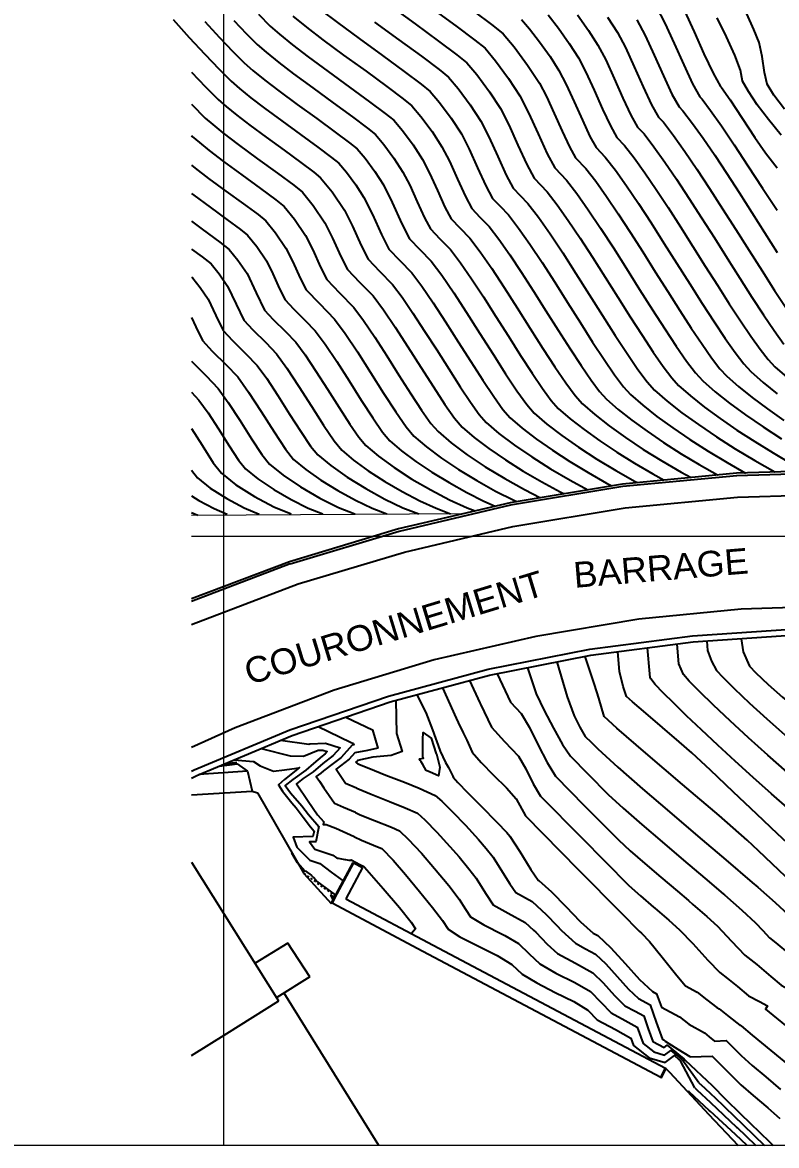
# Model space of a CAD drawing. Extents: x 62344 to 62624, y 108620 to 109406.
# Drawn here: x 62390.2 to 62426.9, y 108620.3 to 108675 of the extents above; entities that cross this region are included whole.
import ezdxf

# ---------------------------------------------------------------- set-up
doc = ezdxf.new("R2010")
doc.units = 0
doc.header["$LTSCALE"] = 0.039369
doc.header["$MEASUREMENT"] = 0
doc.linetypes.add('DOT', pattern=[0.55, 0.3, -0.25])
for name, color, linetype in [('Bâti', 7, 'Continuous'), ('coordinate', 2, 'Continuous'), ('Couronnement', 7, 'Continuous'), ('curve livello 1m', 2, 'Continuous'), ('curve livello 5m', 7, 'Continuous'), ('LIN018CO', 6, 'Continuous'), ('LIN025CO', 7, 'Continuous'), ('Per+Mod Surf', 7, 'Continuous'), ('TalusHautBas', 7, 'Continuous'), ('TEXT035', 1, 'Continuous')]:
    doc.layers.add(name, color=color, linetype=linetype)
doc.styles.add('ARIAL', font='arial.ttf')

msp = doc.modelspace()

# ---------------------------------------------------------------- linework, layer by layer
at = {"layer": 'Bâti', "linetype": 'Continuous'}
for p, q in [((62399.78486, 108638.80608), (62400.65987, 108638.91042)), ((62400.05295, 108638.91856), (62400.6563, 108638.9905)), ((62401.169, 108638.552), (62398.80051, 108638.39307)), ((62398.435, 108637.40262), (62401.404, 108637.589)), ((62398.435, 108634.11785), (62402.678, 108627.371)), ((62405.24879, 108632.11816), (62406.30931, 108634.10666)), ((62406.3325, 108634.09428), (62405.52137, 108632.57603)), ((62406.77351, 108633.85867), (62405.96238, 108632.34042)), ((62406.3325, 108634.09428), (62406.77351, 108633.85867)), ((62405.52137, 108632.57603), (62405.288, 108632.136)), ((62405.288, 108632.136), (62405.24879, 108632.11816)), ((62405.288, 108632.136), (62409.71299, 108629.7892)), ((62403.135, 108630.184), (62401.54504, 108629.19636)), ((62404.211, 108628.53), (62403.135, 108630.184)), ((62409.71299, 108629.7892), (62421.3, 108623.644)), ((62404.211, 108628.53), (62402.5951, 108627.52625)), ((62400.15588, 108625.77491), (62402.699, 108627.361)), ((62407.56369, 108620.31839), (62402.95464, 108627.74959)), ((62398.435, 108624.70164), (62400.15588, 108625.77491)), ((62421.3, 108623.644), (62421.53337, 108624.08402)), ((62421.31425, 108623.59781), (62421.56361, 108624.06799)), ((62421.53337, 108624.08402), (62421.56361, 108624.06799)), ((62421.3, 108623.644), (62421.31425, 108623.59781))]:
    msp.add_line(p, q, dxfattribs=at)
at = {"layer": 'coordinate', "linetype": 'Continuous', "lineweight": 0}
for p, q in [((62399.99999, 108764.27057), (62399.99999, 108620.31839)), ((62398.435, 108650.00002), (62480.2144, 108650.00002))]:
    msp.add_line(p, q, dxfattribs=at)
at = {"layer": 'Couronnement', "linetype": 'Continuous'}
for p, q in [((62424.984, 108653.069), (62419.433, 108652.547)), ((62424.99524, 108652.94952), (62419.44424, 108652.42752)), ((62430.52699, 108653.23599), (62424.984, 108653.069)), ((62430.53059, 108653.11629), (62424.98761, 108652.9493)), ((62419.433, 108652.547), (62413.953, 108651.63699)), ((62419.44424, 108652.42752), (62413.97262, 108651.51888)), ((62419.561, 108651.38499), (62425.024, 108651.89999)), ((62425.024, 108651.89999), (62430.47501, 108652.07001)), ((62413.953, 108651.63699), (62408.529, 108650.35899)), ((62413.98052, 108651.52019), (62408.55481, 108650.24179)), ((62414.098, 108650.472), (62419.561, 108651.38499)), ((62408.529, 108650.35899), (62403.21, 108648.76401)), ((62408.55481, 108650.24179), (62403.24438, 108648.64937)), ((62408.817, 108649.228), (62414.098, 108650.472)), ((62403.639, 108647.67999), (62408.817, 108649.228)), ((62403.21, 108648.76401), (62398.435, 108646.95393)), ((62403.25253, 108648.65181), (62398.435, 108646.82561)), ((62398.435, 108645.70799), (62403.639, 108647.67999)), ((62425.217, 108646.44501), (62420.232, 108645.96001)), ((62430.464, 108646.612), (62425.217, 108646.44501)), ((62420.232, 108645.96001), (62415.21, 108645.12199)), ((62422.83832, 108645.15268), (62427.86845, 108645.49303)), ((62415.21, 108645.12199), (62410.252, 108643.974)), ((62417.84369, 108644.49924), (62422.83832, 108645.15268)), ((62417.892, 108644.203), (62422.868, 108644.854)), ((62422.868, 108644.854), (62427.878, 108645.19299)), ((62412.88603, 108643.52538), (62417.84369, 108644.49924)), ((62412.954, 108643.233), (62417.892, 108644.203)), ((62410.252, 108643.974), (62405.384, 108642.50301)), ((62408.03235, 108642.21808), (62412.88603, 108643.52538)), ((62408.12, 108641.931), (62412.954, 108643.233)), ((62405.384, 108642.50301), (62400.566, 108640.675)), ((62403.23625, 108640.57954), (62408.03235, 108642.21808)), ((62403.343, 108640.299), (62408.12, 108641.931)), ((62400.566, 108640.675), (62398.435, 108639.70839)), ((62398.58038, 108638.62605), (62403.23625, 108640.57954)), ((62398.705, 108638.353), (62403.343, 108640.299)), ((62398.435, 108638.55414), (62398.58038, 108638.62605)), ((62398.435, 108638.21944), (62398.705, 108638.353))]:
    msp.add_line(p, q, dxfattribs=at)
at = {"layer": 'curve livello 1m'}
msp.add_line((62423.15613, 108623.37868), (62422.35578, 108624.47365), dxfattribs=at)
at = {"layer": 'curve livello 1m', "flags": 128}
for points in [[(62401.69913, 108675.43811), (62402.27262, 108674.86243), (62402.73303, 108674.46014), (62403.36756, 108673.94031), (62404.12457, 108673.36319), (62405.09736, 108672.64754), (62406.14307, 108671.8871), (62407.11882, 108671.1756), (62407.88171, 108670.60678), (62408.28888, 108670.27437), (62408.71079, 108669.77571), (62409.23008, 108669.06831), (62409.69096, 108668.36439), (62410.03632, 108667.69011), (62410.41683, 108666.84316), (62410.78296, 108666.03464), (62411.0852, 108665.47564), (62411.51381, 108665.02759), (62411.99852, 108664.53071), (62412.50004, 108663.86789), (62413.06469, 108663.0508), (62413.67268, 108662.12521), (62414.30419, 108661.13685), (62414.93942, 108660.13151), (62415.55858, 108659.15493), (62416.14185, 108658.25286), (62416.66944, 108657.47108), (62417.12153, 108656.85533), (62417.47833, 108656.45137), (62418.07891, 108655.92847), (62418.78707, 108655.37719), (62419.58223, 108654.80953), (62420.44383, 108654.2375), (62421.35129, 108653.67314), (62422.28404, 108653.12844), (62422.77265, 108652.86105)], [(62404.72462, 108675.65514), (62405.5465, 108675.02856), (62406.60266, 108674.25158), (62407.73799, 108673.42597), (62408.79735, 108672.6535), (62409.62562, 108672.03593), (62410.06769, 108671.67503), (62410.52575, 108671.13364), (62411.08954, 108670.36562), (62411.58992, 108669.60138), (62411.96487, 108668.86931), (62412.37799, 108667.94978), (62412.7755, 108667.07197), (62413.10364, 108666.46507), (62413.46943, 108666.08269), (62413.88309, 108665.65864), (62414.37407, 108665.01324), (62414.92321, 108664.22594), (62415.51439, 108663.33399), (62416.13148, 108662.37465), (62416.75836, 108661.38519), (62417.3789, 108660.40287), (62417.97697, 108659.46493), (62418.53645, 108658.60865), (62419.04121, 108657.87128), (62419.47513, 108657.29007), (62419.82208, 108656.9023), (62420.41398, 108656.38417), (62421.10541, 108655.83927), (62421.87921, 108655.27764), (62422.71819, 108654.7093), (62423.60517, 108654.14428), (62424.52299, 108653.59262), (62425.42293, 108653.08222)], [(62410.13036, 108675.73428), (62411.31515, 108674.87034), (62412.24149, 108674.17965), (62412.73589, 108673.77603), (62413.24819, 108673.17054), (62413.87874, 108672.31158), (62414.43836, 108671.45686), (62414.85771, 108670.63812), (62415.31973, 108669.60971), (62415.76431, 108668.62797), (62416.13131, 108667.94921), (62416.70995, 108667.35054), (62417.20948, 108666.69693), (62417.76482, 108665.90734), (62418.36209, 108665.0138), (62418.98744, 108664.04834), (62419.62701, 108663.04299), (62420.26693, 108662.02976), (62420.89335, 108661.0407), (62421.4924, 108660.10781), (62422.05022, 108659.26314), (62422.55296, 108658.53872), (62422.98674, 108657.96655), (62423.3377, 108657.57869), (62423.94325, 108657.04615), (62424.6447, 108656.48743), (62425.42697, 108655.91132), (62426.275, 108655.32664), (62427.1737, 108654.74218)], [(62412.15442, 108675.60929), (62413.11345, 108674.89423), (62413.62529, 108674.47636), (62414.15567, 108673.8495), (62414.80847, 108672.96024), (62415.38784, 108672.07535), (62415.72963, 108671.4231), (62416.10766, 108670.59796), (62416.49007, 108669.73581), (62416.84499, 108668.97251), (62417.14053, 108668.44392), (62417.65224, 108667.9145), (62418.12708, 108667.29569), (62418.65207, 108666.55483), (62419.2159, 108665.71798), (62419.80731, 108664.81121), (62420.41501, 108663.86058), (62421.02772, 108662.89216), (62421.63417, 108661.932), (62422.22307, 108661.00617), (62422.78315, 108660.14073), (62423.30311, 108659.36174), (62423.7717, 108658.69528), (62424.17761, 108658.16739), (62424.50958, 108657.80415), (62425.08787, 108657.29353), (62425.75268, 108656.75898), (62426.49152, 108656.20781), (62427.2919, 108655.6473)], [(62415.80857, 108675.41224), (62416.31601, 108674.74972), (62416.83817, 108674.00968), (62417.2868, 108673.31233), (62417.65189, 108672.61562), (62418.05569, 108671.73423), (62418.46417, 108670.81331), (62418.84328, 108669.99797), (62419.15897, 108669.43335), (62419.53681, 108669.04243), (62420.00535, 108668.43399), (62420.52075, 108667.71155), (62421.07338, 108666.89739), (62421.6536, 108666.01375), (62422.25177, 108665.08292), (62422.85827, 108664.12715), (62423.46344, 108663.16871), (62424.05766, 108662.22987), (62424.63129, 108661.33288), (62425.1747, 108660.50002), (62425.67824, 108659.75354), (62426.13228, 108659.11571), (62426.52719, 108658.6088), (62426.85333, 108658.25508), (62427.42619, 108657.74746)], [(62421.08472, 108675.7863), (62421.49641, 108675.00066), (62421.95175, 108674.00678), (62422.41237, 108672.9683), (62422.83987, 108672.04889), (62423.19585, 108671.4122), (62423.30596, 108671.29829), (62423.71743, 108670.7514), (62424.24632, 108669.99122), (62424.86365, 108669.07128), (62425.54044, 108668.04512), (62426.24772, 108666.96628), (62426.9565, 108665.88831)], [(62422.45753, 108675.59692), (62422.92577, 108674.57491), (62423.39942, 108673.50705), (62423.83901, 108672.56162), (62424.20507, 108671.90692), (62424.24824, 108671.86225), (62424.67466, 108671.26464), (62425.26224, 108670.37648), (62425.88157, 108669.43689), (62426.40323, 108668.68498), (62426.96087, 108667.95539)], [(62427.32762, 108670.80291), (62426.803, 108671.49286), (62426.47818, 108672.02416), (62426.47818, 108672.02416), (62426.34363, 108672.58917), (62426.22562, 108673.38255), (62426.08467, 108674.05446), (62426.08467, 108674.05446), (62425.83424, 108674.69217), (62425.481, 108675.45653)], [(62397.54689, 108675.17594), (62398.33005, 108674.31009), (62399.0914, 108673.48927), (62399.78821, 108672.76072), (62400.37778, 108672.17166), (62400.779, 108671.82108), (62401.33197, 108671.36808), (62401.99166, 108670.86514), (62402.83941, 108670.24149), (62403.7507, 108669.57879), (62404.60102, 108668.95875), (62405.26584, 108668.46305), (62405.62067, 108668.17337), (62405.98835, 108667.73881), (62406.44089, 108667.12235), (62406.84253, 108666.50891), (62407.25275, 108665.68292), (62407.69185, 108664.69843), (62408.05754, 108663.9915), (62408.58039, 108663.44493), (62409.17166, 108662.83882), (62409.66258, 108662.18586), (62410.21928, 108661.37188), (62410.818, 108660.45174), (62411.43499, 108659.48034), (62412.0465, 108658.51254), (62412.62878, 108657.60322), (62413.15807, 108656.80727), (62413.61063, 108656.17957), (62413.96271, 108655.77498), (62414.54577, 108655.27055), (62415.24048, 108654.73736), (62416.02288, 108654.18939), (62416.86903, 108653.64061), (62417.75498, 108653.10502), (62418.65681, 108652.5966), (62418.91591, 108652.46113)], [(62399.08455, 108675.07869), (62399.80021, 108674.30713), (62400.45521, 108673.62229), (62401.00939, 108673.06858), (62401.43035, 108672.70077), (62402.0105, 108672.22549), (62402.70263, 108671.69783), (62403.59206, 108671.04351), (62404.54816, 108670.34823), (62405.44028, 108669.6977), (62406.1378, 108669.17762), (62406.51008, 108668.8737), (62406.89583, 108668.41778), (62407.37062, 108667.771), (62407.792, 108667.12741), (62408.2224, 108666.2608), (62408.68309, 108665.2279), (62409.06676, 108664.48621), (62409.5582, 108663.97248), (62410.11394, 108663.40278), (62410.6284, 108662.71854), (62411.21177, 108661.86555), (62411.83918, 108660.90132), (62412.48574, 108659.88336), (62413.12655, 108658.86919), (62413.73673, 108657.9163), (62414.29139, 108657.08221), (62414.76564, 108656.42442), (62415.13458, 108656.00044), (62415.74559, 108655.47184), (62416.47358, 108654.9131), (62417.29348, 108654.33887), (62418.18017, 108653.7638), (62419.10859, 108653.20254), (62420.05362, 108652.66975), (62420.15801, 108652.61518)], [(62403.38437, 108675.33982), (62404.04609, 108674.79773), (62404.83553, 108674.19588), (62405.85001, 108673.44956), (62406.94053, 108672.65654), (62407.95808, 108671.91455), (62408.75367, 108671.32135), (62409.17828, 108670.9747), (62409.61827, 108670.45468), (62410.15981, 108669.71697), (62410.64044, 108668.98289), (62411.0006, 108668.27971), (62411.39741, 108667.39647), (62411.77923, 108666.5533), (62412.09442, 108665.97035), (62412.49162, 108665.55514), (62412.9408, 108665.09468), (62413.4128, 108664.47423), (62413.94072, 108663.71736), (62414.50904, 108662.85989), (62415.10228, 108661.93764), (62415.70492, 108660.98643), (62416.30147, 108660.04208), (62416.87642, 108659.1404), (62417.41427, 108658.31722), (62417.89952, 108657.60835), (62418.31667, 108657.04962), (62418.65021, 108656.67683), (62419.21922, 108656.17873), (62419.88393, 108655.6549), (62420.62781, 108655.11498), (62421.43435, 108654.56861), (62422.28705, 108654.02543), (62423.16939, 108653.4951), (62424.06486, 108652.98724), (62424.07231, 108652.98327)], [(62407.35531, 108675.0536), (62408.53545, 108674.19541), (62409.63662, 108673.39244), (62410.49758, 108672.7505), (62410.95709, 108672.37536), (62411.43323, 108671.81261), (62412.01927, 108671.01428), (62412.5394, 108670.21987), (62412.92915, 108669.45891), (62413.35857, 108668.50309), (62413.77177, 108667.59064), (62414.11287, 108666.95978), (62414.44724, 108666.61024), (62414.82538, 108666.22261), (62415.33534, 108665.55226), (62415.90571, 108664.73452), (62416.51974, 108663.80809), (62417.16069, 108662.81167), (62417.8118, 108661.78396), (62418.45632, 108660.76366), (62419.07751, 108659.78946), (62419.65862, 108658.90008), (62420.1829, 108658.1342), (62420.63359, 108657.53053), (62420.99396, 108657.12776), (62421.60873, 108656.5896), (62422.3269, 108656.02364), (62423.13061, 108655.44029), (62424.00202, 108654.84998), (62424.92329, 108654.26312), (62425.8766, 108653.69014), (62426.84408, 108653.14144), (62426.87318, 108653.12592)], [(62414.5147, 108675.17669), (62414.90626, 108674.72674), (62415.39751, 108674.08536), (62415.90301, 108673.36893), (62416.33732, 108672.69384), (62416.69076, 108672.01936), (62417.08168, 108671.1661), (62417.47712, 108670.27456), (62417.84413, 108669.48524), (62418.14975, 108668.93863), (62418.59452, 108668.47846), (62419.08527, 108667.83893), (62419.62783, 108667.07327), (62420.21054, 108666.2084), (62420.82175, 108665.27127), (62421.4498, 108664.28882), (62422.08303, 108663.28797), (62422.70978, 108662.29566), (62423.31839, 108661.33883), (62423.89722, 108660.44442), (62424.4346, 108659.63936), (62424.91887, 108658.95058), (62425.33837, 108658.40502), (62425.68145, 108658.02961), (62426.27911, 108657.5019), (62426.96618, 108656.94945)], [(62418.7085, 108675.29117), (62419.18576, 108674.54932), (62419.57415, 108673.80814), (62420.00372, 108672.87051), (62420.43827, 108671.8908), (62420.84157, 108671.02343), (62421.17741, 108670.42278), (62421.42138, 108670.17036), (62421.91933, 108669.52373), (62422.46708, 108668.75596), (62423.05439, 108667.8907), (62423.67102, 108666.95161), (62424.30674, 108665.96236), (62424.95129, 108664.94661), (62425.59445, 108663.92802), (62426.22596, 108662.93025), (62426.83559, 108661.97697), (62427.4131, 108661.09183)], [(62420.13524, 108675.16781), (62420.53528, 108674.4044), (62420.97774, 108673.43864), (62421.42532, 108672.42955), (62421.84072, 108671.53616), (62422.18663, 108670.91749), (62422.36367, 108670.73432), (62422.84043, 108670.11714), (62423.36247, 108669.38988), (62423.92121, 108668.57237), (62424.50809, 108667.68441), (62425.11452, 108666.7458), (62425.73195, 108665.77634), (62426.3518, 108664.79586), (62426.96549, 108663.82414)], [(62398.435, 108672.61662), (62399.12122, 108671.89915), (62399.74617, 108671.27473), (62400.12766, 108670.94139), (62400.65344, 108670.51066), (62401.2807, 108670.03246), (62402.08676, 108669.43947), (62402.95324, 108668.80936), (62403.76175, 108668.2198), (62404.39389, 108667.74847), (62404.73127, 108667.47304), (62405.29399, 108666.7774), (62405.89305, 108665.89042), (62406.2831, 108665.10504), (62406.70061, 108664.16895), (62407.04832, 108663.49678), (62407.60258, 108662.91738), (62408.22937, 108662.27485), (62408.69677, 108661.65319), (62409.22679, 108660.87821), (62409.79682, 108660.00217), (62410.38425, 108659.07731), (62410.96645, 108658.15589), (62411.52083, 108657.29015), (62412.02476, 108656.53234), (62412.45563, 108655.93471), (62412.79083, 108655.54951), (62413.41462, 108655.01396), (62414.16649, 108654.44643), (62415.0152, 108653.86517), (62415.92945, 108653.28845), (62416.87798, 108652.73454), (62417.74577, 108652.26682)], [(62398.435, 108671.05767), (62398.45422, 108671.03757), (62399.11455, 108670.37781), (62399.47632, 108670.06171), (62399.9749, 108669.65325), (62400.71263, 108669.09366), (62401.66219, 108668.39854), (62402.62959, 108667.69515), (62403.42081, 108667.11078), (62403.84187, 108666.77271), (62404.37549, 108666.11304), (62404.94357, 108665.27193), (62405.31345, 108664.52716), (62405.70937, 108663.63948), (62406.0391, 108663.00207), (62406.62477, 108662.38983), (62407.28708, 108661.71089), (62407.79107, 108661.03546), (62408.36692, 108660.18361), (62408.98406, 108659.22599), (62409.61191, 108658.23326), (62410.21991, 108657.27604), (62410.77746, 108656.42501), (62411.25401, 108655.75079), (62411.61896, 108655.32405), (62412.21135, 108654.81546), (62412.92538, 108654.27649), (62413.73136, 108653.72449), (62414.5996, 108653.17679), (62415.50039, 108652.65076), (62416.40404, 108652.16371), (62416.58616, 108652.07425)], [(62398.435, 108668.08822), (62398.61784, 108667.93842), (62399.27511, 108667.43986), (62400.12111, 108666.82055), (62400.983, 108666.19388), (62401.68793, 108665.67325), (62402.06307, 108665.37204), (62402.53849, 108664.78432), (62403.04461, 108664.03494), (62403.37415, 108663.3714), (62403.72689, 108662.58054), (62404.02066, 108662.01264), (62404.66915, 108661.33473), (62405.40251, 108660.58296), (62405.92332, 108659.87852), (62406.52295, 108658.97986), (62407.16059, 108657.98126), (62407.79544, 108656.97701), (62408.38669, 108656.06139), (62408.89355, 108655.32866), (62409.27521, 108654.87312), (62409.87919, 108654.35938), (62410.61662, 108653.81371), (62411.44968, 108653.25821), (62412.34058, 108652.71495), (62413.25151, 108652.20599), (62414.14468, 108651.75342), (62414.28275, 108651.69175)], [(62398.435, 108666.70502), (62398.55635, 108666.61297), (62399.35057, 108666.03156), (62400.1597, 108665.44325), (62400.82149, 108664.95448), (62401.17366, 108664.67171), (62401.61999, 108664.11996), (62402.09513, 108663.41645), (62402.4045, 108662.79352), (62402.73565, 108662.05106), (62403.01144, 108661.51793), (62403.40762, 108661.08498), (62403.98496, 108660.52078), (62404.46022, 108660.019), (62404.95016, 108659.35631), (62405.51423, 108658.51093), (62406.11407, 108657.57154), (62406.71129, 108656.62682), (62407.26749, 108655.76548), (62407.7443, 108655.07619), (62408.10333, 108654.64766), (62408.67151, 108654.16437), (62409.36522, 108653.65106), (62410.14889, 108653.12849), (62410.98698, 108652.61743), (62411.84391, 108652.13865), (62412.68413, 108651.7129), (62413.23359, 108651.46749)], [(62398.435, 108665.34913), (62398.96596, 108664.96218), (62399.8216, 108664.33577), (62400.28426, 108663.97138), (62400.70149, 108663.4556), (62401.14565, 108662.79796), (62401.59159, 108661.86337), (62402.00222, 108661.02321), (62402.4167, 108660.57026), (62403.02071, 108659.98), (62403.51794, 108659.45503), (62403.97699, 108658.83411), (62404.50552, 108658.04201), (62405.06756, 108657.16181), (62405.62714, 108656.27663), (62406.14829, 108655.46957), (62406.59505, 108654.82373), (62406.93146, 108654.4222), (62407.55026, 108653.90192), (62408.31647, 108653.34854), (62409.18035, 108652.79108), (62410.09216, 108652.25861), (62411.00218, 108651.78016), (62411.86065, 108651.38477), (62412.25554, 108651.23704)], [(62398.435, 108663.99764), (62398.96446, 108663.61002), (62399.39486, 108663.27104), (62399.78299, 108662.79124), (62400.19617, 108662.17947), (62400.61101, 108661.31006), (62400.993, 108660.5285), (62401.42578, 108660.05555), (62402.05647, 108659.43922), (62402.57565, 108658.89107), (62403.0824, 108658.19777), (62403.66974, 108657.30472), (62404.2844, 108656.335), (62404.87311, 108655.41171), (62405.38259, 108654.65792), (62405.75958, 108654.19673), (62406.33677, 108653.71145), (62407.05144, 108653.19529), (62407.85722, 108652.67533), (62408.70771, 108652.17867), (62409.55651, 108651.73239), (62410.35725, 108651.3636), (62411.06352, 108651.09937)], [(62398.435, 108660.65371), (62398.64985, 108660.20344), (62398.97456, 108659.53907), (62399.44395, 108659.02611), (62400.12798, 108658.35766), (62400.69108, 108657.76314), (62401.22122, 108657.02728), (62401.83754, 108656.07559), (62402.46126, 108655.09011), (62403.01362, 108654.25284), (62403.41583, 108653.74581), (62404.00461, 108653.2581), (62404.74454, 108652.73968), (62405.57257, 108652.22735), (62406.42566, 108651.75795), (62407.24077, 108651.36827), (62407.95486, 108651.09514)], [(62398.435, 108658.5311), (62398.45303, 108658.5114), (62399.16374, 108657.81687), (62399.74879, 108657.19917), (62400.23426, 108656.52532), (62400.79865, 108655.65382), (62401.36982, 108654.75137), (62401.87564, 108653.98465), (62402.24396, 108653.52034), (62402.90942, 108652.97995), (62403.75756, 108652.40877), (62404.68863, 108651.86505), (62405.60287, 108651.40705), (62406.40052, 108651.09302)], [(62398.435, 108657.02745), (62398.8065, 108656.63521), (62399.2473, 108656.02336), (62399.75976, 108655.23205), (62400.27838, 108654.41264), (62400.73765, 108653.71647), (62401.07208, 108653.29488), (62401.67631, 108652.80421), (62402.44642, 108652.28558), (62403.29182, 108651.79189), (62404.12193, 108651.37603), (62404.84619, 108651.0909)], [(62398.435, 108655.25433), (62398.95689, 108654.43675), (62399.5047, 108653.58687), (62399.90021, 108653.06941), (62400.60543, 108652.51245), (62401.51176, 108651.9348), (62402.46024, 108651.42929), (62403.29186, 108651.08878)], [(62398.435, 108651.9753), (62398.80456, 108651.73976), (62399.53912, 108651.34826), (62400.18319, 108651.08455)], [(62398.435, 108651.16645), (62398.74376, 108651.03262)], [(62432.86035, 108634.20718), (62431.23314, 108635.49175), (62427.45642, 108638.50385), (62426.51108, 108639.33488), (62425.5669, 108640.18479), (62424.66802, 108641.01198), (62423.85858, 108641.77483), (62423.18275, 108642.43174), (62422.68467, 108642.94109), (62422.40849, 108643.26128), (62422.40849, 108643.26128), (62422.17497, 108643.78293), (62422.08982, 108644.7522)], [(62423.53716, 108644.89928), (62423.57769, 108644.438), (62423.76905, 108643.92125), (62424.01305, 108643.46549), (62424.31013, 108643.13397), (62424.87076, 108642.57984), (62425.61518, 108641.87825), (62426.46364, 108641.10439), (62427.33636, 108640.33342), (62432.08073, 108636.54959), (62433.89141, 108635.12017), (62434.52795, 108634.52546)], [(62429.33868, 108633.53502), (62427.69653, 108634.84471), (62426.97958, 108635.50038), (62425.96691, 108636.46101), (62424.8246, 108637.55382), (62423.71873, 108638.60605), (62422.81541, 108639.44493), (62422.81541, 108639.44493), (62422.19149, 108639.99122), (62421.37908, 108640.68561), (62420.56014, 108641.38265), (62419.91667, 108641.93686), (62419.63065, 108642.20277), (62419.63065, 108642.20277), (62419.45949, 108642.68131), (62419.28687, 108643.41377), (62419.28687, 108643.41377), (62419.20247, 108644.37445)], [(62431.09869, 108633.87094), (62430.38556, 108634.43392), (62427.57647, 108636.67428), (62426.6912, 108637.44954), (62425.79796, 108638.24543), (62424.9171, 108639.04278), (62424.06892, 108639.82246), (62423.27373, 108640.56532), (62422.55187, 108641.25221), (62421.92364, 108641.86397), (62421.40936, 108642.38147), (62421.02936, 108642.78555), (62420.80394, 108643.05707), (62420.80394, 108643.05707), (62420.77225, 108643.12786), (62420.75666, 108643.30533), (62420.64614, 108644.56332)], [(62416.24017, 108643.87852), (62416.73584, 108642.17977), (62417.07814, 108641.24881), (62417.35074, 108640.70105), (62417.62141, 108640.25479), (62417.90063, 108639.97201), (62418.22219, 108639.64636), (62419.21156, 108638.74636), (62420.40379, 108637.70388), (62421.72616, 108636.57053), (62423.106, 108635.3979), (62424.4706, 108634.23757), (62425.74727, 108633.14114), (62426.01982, 108632.90157)], [(62413.32587, 108643.30605), (62413.9735, 108641.92518), (62414.49052, 108641.37216), (62414.89855, 108640.68851), (62415.33209, 108639.82787), (62415.7625, 108638.97522), (62416.16112, 108638.3155), (62417.58706, 108636.87141), (62419.22919, 108635.20837), (62419.81136, 108634.6807), (62420.5209, 108634.06362), (62421.30284, 108633.39615), (62422.10218, 108632.71732), (62422.64104, 108632.25669)], [(62414.8117, 108643.59792), (62415.23243, 108642.32028), (62415.61047, 108641.51641), (62416.06479, 108640.64775), (62416.51764, 108639.85657), (62416.89126, 108639.28514), (62417.74385, 108638.42171), (62418.72569, 108637.42737), (62419.47103, 108636.74935), (62420.36918, 108635.96401), (62421.36539, 108635.11021), (62422.40489, 108634.22681), (62423.4329, 108633.35268), (62424.33303, 108632.57963)], [(62411.98501, 108642.97201), (62412.48807, 108641.88923), (62412.52166, 108641.8202), (62413.04461, 108640.70517), (62413.69145, 108640.00957), (62414.36947, 108639.28807), (62414.71965, 108638.67808), (62415.08787, 108637.93782), (62415.43097, 108637.34586), (62417.43027, 108635.3211), (62419.73269, 108632.98938), (62420.29998, 108632.48426), (62420.94581, 108631.93313)], [(62408.39932, 108642.00623), (62408.43225, 108640.40026), (62408.70264, 108639.51596), (62408.16544, 108639.32604), (62407.2686, 108639.24549), (62406.52903, 108639.07593), (62406.50392, 108639.04782), (62406.44732, 108639.00447), (62406.48872, 108638.94364), (62406.53653, 108638.92311), (62406.53708, 108638.92282), (62406.54744, 108638.91721), (62407.0777, 108638.69618), (62407.9122, 108638.36793), (62408.81095, 108638.01556), (62409.53396, 108637.7222), (62410.3122, 108637.37109), (62410.6285, 108637.09275), (62411.15024, 108636.57658), (62411.77881, 108635.92284), (62412.41563, 108635.23183), (62412.79773, 108634.78356), (62413.12677, 108634.36631), (62413.51415, 108633.76704), (62413.94595, 108633.06147), (62414.22944, 108632.64724), (62415.02613, 108632.20618), (62415.70692, 108631.5803), (62416.23197, 108631.03343)], [(62409.42168, 108642.2816), (62409.85362, 108641.41153), (62410.17194, 108640.57128), (62410.53377, 108639.58069), (62410.55714, 108639.53458), (62410.81011, 108638.97602), (62410.96018, 108638.73253), (62411.16502, 108638.31164), (62411.18683, 108638.26515), (62411.41856, 108638.0108), (62411.87752, 108637.52637), (62412.54258, 108636.84878), (62413.31865, 108636.06649), (62413.80189, 108635.56921), (62413.9474, 108635.39212), (62414.43197, 108634.64252), (62414.97209, 108633.75994), (62415.3267, 108633.24179), (62415.35289, 108633.22729), (62415.97821, 108632.67233), (62416.68117, 108631.94826), (62417.36038, 108631.2488)], [(62405.96105, 108641.19342), (62407.25049, 108640.57646), (62407.52428, 108639.68105), (62407.01953, 108639.56097), (62406.39668, 108639.45277), (62406.11529, 108639.13785), (62405.4811, 108638.65211), (62405.94498, 108637.97049), (62406.48074, 108637.74041), (62406.48684, 108637.73715), (62406.60299, 108637.67433), (62407.19622, 108637.43096), (62408.09017, 108637.08096), (62408.85572, 108636.77293), (62409.44274, 108636.50809), (62409.79897, 108636.18455), (62410.3866, 108635.58691), (62411.02936, 108634.89444), (62411.47365, 108634.38049), (62411.94654, 108633.80495), (62412.30614, 108633.34049), (62412.76294, 108632.61862), (62413.13218, 108632.0527), (62413.86588, 108631.63854), (62414.69936, 108631.18507), (62415.09943, 108630.81727)], [(62404.61022, 108640.73193), (62406.18575, 108639.97808), (62406.32611, 108639.91093), (62406.34592, 108639.84613), (62406.26432, 108639.82961), (62405.72666, 108639.22787), (62405.34031, 108638.92998), (62404.86968, 108638.5715), (62404.74242, 108638.46116), (62404.51488, 108638.29975), (62404.67584, 108638.06323), (62404.88827, 108637.75109), (62405.40125, 108636.99733), (62405.84022, 108636.80522), (62406.42494, 108636.55771), (62406.43661, 108636.55148), (62406.65853, 108636.43145), (62407.35265, 108636.15208), (62408.17747, 108635.82366), (62408.57329, 108635.64509), (62408.99951, 108635.241), (62409.64309, 108634.55706), (62410.28422, 108633.81541), (62410.96659, 108632.9849), (62411.48551, 108632.31468), (62411.78934, 108631.83456), (62412.03492, 108631.45815), (62412.67322, 108631.06844), (62413.60198, 108630.60579), (62413.69924, 108630.55003)], [(62401.82902, 108639.66376), (62403.25176, 108639.3105), (62403.89693, 108639.28414), (62404.6138, 108639.57642), (62404.84075, 108639.58901), (62405.04999, 108639.5205), (62404.9494, 108639.40792), (62404.79979, 108639.29333), (62404.38529, 108638.933), (62404.00448, 108638.60372), (62403.37813, 108638.15944), (62403.00438, 108637.85213), (62403.26643, 108637.50148), (62403.81745, 108636.87652), (62404.14205, 108636.44053), (62404.64526, 108635.86031), (62404.49939, 108635.12202), (62404.19306, 108635.11244), (62404.4509, 108634.75214), (62405.32268, 108634.46779), (62405.50442, 108634.33219), (62405.51829, 108634.32943), (62405.55491, 108634.32258), (62405.57989, 108634.31791), (62405.9016, 108634.25405), (62405.90491, 108634.25346), (62405.90879, 108634.2527), (62405.9341, 108634.24813), (62406.09664, 108634.21534), (62406.10653, 108634.21569), (62406.17659, 108634.21814), (62406.21006, 108634.21931), (62406.22081, 108634.23206), (62406.31335, 108634.19231), (62406.33613, 108634.18015), (62406.76962, 108633.94568), (62406.82099, 108633.92512), (62406.83438, 108633.91909), (62406.87056, 108633.88229), (62407.77935, 108632.8493), (62408.57201, 108631.90893), (62409.13254, 108631.20236), (62409.34496, 108630.87074), (62409.34496, 108630.87074), (62409.15858, 108630.64672)], [(62400.5154, 108639.1126), (62401.46041, 108639.02884), (62401.79449, 108638.81202), (62402.43999, 108638.56138), (62402.97102, 108638.62809), (62403.5641, 108638.71204), (62403.63117, 108638.70244), (62403.69907, 108638.73013), (62403.6355, 108638.67501), (62403.61025, 108638.65709), (62402.96904, 108638.15008), (62402.67363, 108637.88697), (62402.87607, 108637.58942), (62403.33032, 108637.00822), (62403.53642, 108636.77447), (62403.88161, 108636.31118), (62404.23328, 108635.83849), (62404.40845, 108635.63651), (62404.35768, 108635.3795), (62403.39957, 108635.34953), (62403.57865, 108634.84989), (62404.206, 108634.22265), (62404.68597, 108634.06609), (62405.24822, 108633.64245), (62405.78197, 108633.24838), (62405.78197, 108633.24838), (62405.84271, 108633.23628)], [(62405.46323, 108632.5287), (62404.78184, 108633.02185), (62404.53919, 108633.20059), (62404.49566, 108633.2495), (62404.37612, 108633.38378), (62404.30452, 108633.46421), (62404.27836, 108633.49346), (62404.04926, 108633.66439), (62403.9611, 108633.69315), (62403.60025, 108634.08728), (62403.33668, 108634.5657)], [(62426.01982, 108632.90157), (62426.86331, 108632.1602), (62427.74602, 108631.34634), (62427.80759, 108631.28107), (62427.83454, 108631.25976), (62428.15358, 108630.99262), (62430.14421, 108629.31783), (62431.86385, 108627.87318), (62434.53378, 108625.647), (62435.27359, 108625.03927), (62436.38963, 108623.96447), (62438.09422, 108622.25929), (62439.99754, 108620.31839)], [(62405.3425, 108632.29825), (62405.23405, 108632.51244), (62405.395, 108632.39912)], [(62422.64104, 108632.25669), (62422.86395, 108632.06614), (62423.53315, 108631.48163), (62424.05482, 108631.00283), (62424.74381, 108630.26996), (62425.38625, 108629.59155), (62425.96887, 108629.13075), (62426.64756, 108628.56047), (62427.15953, 108628.13379), (62427.69943, 108627.84088), (62427.64364, 108627.7494), (62429.69004, 108626.07151), (62432.54333, 108623.69244), (62435.15136, 108621.55001), (62435.81956, 108620.90651), (62436.40747, 108620.31839)], [(62424.33303, 108632.57963), (62424.39467, 108632.52669), (62425.23543, 108631.7877), (62425.90042, 108631.17459), (62426.26085, 108630.79121), (62426.59692, 108630.43631), (62426.90171, 108630.19526), (62427.55936, 108629.64518), (62428.31578, 108629.00512), (62428.74411, 108628.65257), (62428.91119, 108628.56192), (62428.89392, 108628.53362), (62429.5272, 108628.01437), (62433.53856, 108624.66972), (62435.21248, 108623.29464), (62436.10459, 108622.43549), (62437.46717, 108621.07243), (62438.20662, 108620.31839)], [(62420.94581, 108631.93313), (62421.00265, 108631.88462), (62421.68948, 108631.29779), (62422.20922, 108630.83108), (62422.85429, 108630.15642), (62423.59163, 108629.34996), (62424.17557, 108628.74678), (62424.5505, 108628.44901), (62425.03604, 108628.06625), (62425.57494, 108627.61501), (62426.10582, 108627.33617), (62426.48767, 108627.11983), (62426.39336, 108626.96519), (62429.85287, 108624.12864), (62431.5481, 108622.71516), (62434.46575, 108620.31839)], [(62417.36038, 108631.2488), (62417.38343, 108631.22506), (62418.00665, 108630.67273), (62418.23444, 108630.54761), (62418.86523, 108629.95799), (62419.56396, 108629.18473), (62420.26198, 108628.41245), (62420.89064, 108627.82578), (62421.09046, 108627.71705), (62421.32638, 108627.0533), (62422.20474, 108626.58242), (62422.66145, 108626.22588), (62423.41879, 108625.80609), (62423.6599, 108625.61388), (62423.91488, 108625.41061), (62424.48532, 108625.42958), (62424.72155, 108625.19307), (62425.20299, 108624.71104), (62425.74747, 108624.2257), (62426.41127, 108623.6592), (62427.1337, 108623.05296)], [(62413.69924, 108630.55003), (62414.37259, 108630.16396), (62414.88942, 108629.6663), (62415.40516, 108629.17), (62416.17823, 108628.72307), (62417.11795, 108628.25551), (62417.86613, 108627.81825), (62418.37078, 108627.30094), (62418.87435, 108626.78512), (62419.56865, 108626.41748), (62420.1504, 108626.09076), (62420.4361, 108625.28695), (62420.95881, 108624.88386), (62421.48436, 108624.72393), (62421.78568, 108624.95504), (62422.28358, 108624.54333), (62422.35578, 108624.47365)], [(62415.09943, 108630.81727), (62415.20607, 108630.71923), (62415.76708, 108630.1349), (62416.27232, 108629.67091), (62417.14038, 108629.19568), (62417.9889, 108628.72804), (62418.49292, 108628.23777), (62419.0439, 108627.62022), (62419.54644, 108627.13201), (62420.04555, 108626.86772), (62420.46375, 108626.63285), (62420.68609, 108626.00686), (62420.90838, 108625.38192), (62421.45652, 108625.08751), (62421.61408, 108625.20836), (62422.33262, 108624.6142), (62422.39741, 108624.57359), (62422.49014, 108624.48344)], [(62416.23197, 108631.03343), (62416.46067, 108630.79522), (62417.13949, 108630.17182), (62417.63111, 108629.90267), (62418.11167, 108629.63783), (62418.61201, 108629.17014), (62419.16623, 108628.5568), (62419.71989, 108627.94424), (62420.21854, 108627.47889), (62420.77711, 108627.17495), (62421.07891, 108626.32521), (62421.38066, 108625.47688), (62421.42868, 108625.45109), (62421.44248, 108625.46168), (62421.50542, 108625.40964), (62422.13416, 108625.01791), (62422.70756, 108624.65603), (62422.71534, 108624.64847), (62422.72326, 108624.64077), (62423.2606, 108624.65895), (62423.79599, 108624.67645), (62424.25586, 108624.21602), (62425.19308, 108623.27765), (62425.79112, 108622.75705), (62426.5052, 108622.15776), (62427.0949, 108621.64378)], [(62422.49014, 108624.48344), (62423.79016, 108623.23897), (62424.45456, 108622.57376), (62425.17747, 108621.87017), (62425.18587, 108621.86227), (62426.59168, 108620.49403), (62426.77228, 108620.31839)], [(62423.71907, 108621.97161), (62423.67276, 108622.01309), (62422.67504, 108622.92727), (62422.6465, 108622.95507), (62422.64181, 108622.98031)], [(62423.15613, 108623.37868), (62423.41729, 108623.12425), (62423.74574, 108622.8233), (62423.93378, 108622.65486), (62424.37079, 108622.23014), (62424.42059, 108622.18161)], [(62425.49913, 108620.31839), (62424.92622, 108620.85763), (62423.69592, 108621.99235)], [(62424.42059, 108622.18161), (62425.31071, 108621.32842), (62426.34848, 108620.31839)]]:
    msp.add_lwpolyline(points, dxfattribs=at)
msp.add_lwpolyline([(62410.52851, 108638.75703), (62410.47068, 108638.33127), (62410.068, 108638.51293), (62409.86631, 108638.59364), (62409.70291, 108638.87628), (62409.62248, 108639.0154), (62409.58257, 108639.08442), (62409.54288, 108639.15309), (62409.7368, 108639.19235), (62409.71585, 108639.26088), (62409.71382, 108639.36008), (62409.71366, 108640.09816), (62409.72176, 108640.43597), (62409.72176, 108640.43597), (62410.1096, 108640.16849), (62410.36267, 108639.41033), (62410.36109, 108639.40552), (62410.36427, 108639.4032), (62410.36607, 108639.39514), (62410.51565, 108638.81703)], close=True, dxfattribs=at)
at = {"layer": 'curve livello 5m'}
msp.add_line((62422.94591, 108623.12343), (62422.25131, 108624.44897), dxfattribs=at)
at = {"layer": 'curve livello 5m', "flags": 128}
for points in [[(62408.10796, 108675.85562), (62409.3329, 108674.96484), (62410.47588, 108674.13139), (62411.36953, 108673.46508), (62411.84649, 108673.0757), (62412.34071, 108672.49157), (62412.949, 108671.66293), (62413.48888, 108670.83836), (62413.89343, 108670.04852), (62414.33915, 108669.0564), (62414.76804, 108668.1093), (62415.12209, 108667.45449), (62415.76766, 108666.78657), (62416.24989, 108666.1556), (62416.78599, 108665.39337), (62417.36257, 108664.53079), (62417.96626, 108663.59877), (62418.58368, 108662.62824), (62419.20143, 108661.65011), (62419.80615, 108660.69531), (62420.38445, 108659.79474), (62420.92295, 108658.97933), (62421.40826, 108658.28), (62421.82702, 108657.72765), (62422.16583, 108657.35322), (62422.7504, 108656.83913), (62423.42755, 108656.29976), (62424.18272, 108655.74361), (62425.00138, 108655.17918), (62425.86895, 108654.61497), (62426.77089, 108654.05948), (62427.69264, 108653.5212)], [(62417.23451, 108675.41408), (62417.77333, 108674.65042), (62418.23628, 108673.93083), (62418.61302, 108673.21188), (62419.02971, 108672.30237), (62419.45122, 108671.35206), (62419.84243, 108670.5107), (62420.16819, 108669.92806), (62420.4791, 108669.60639), (62420.96234, 108668.97886), (62421.49391, 108668.23375), (62422.06388, 108667.39404), (62422.66231, 108666.48268), (62423.27926, 108665.52264), (62423.90478, 108664.53688), (62424.52894, 108663.54837), (62425.14181, 108662.58006), (62425.73344, 108661.65492), (62426.2939, 108660.79592), (62426.81324, 108660.02602), (62427.28153, 108659.36818)], [(62400.50902, 108675.12498), (62401.1222, 108674.48387), (62401.64101, 108673.96551), (62402.08169, 108673.58045), (62402.68903, 108673.0829), (62403.4136, 108672.53051), (62404.34471, 108671.84552), (62405.34562, 108671.11766), (62406.27955, 108670.43665), (62407.00976, 108669.8922), (62407.39948, 108669.57403), (62407.80331, 108669.09674), (62408.30035, 108668.41966), (62408.74148, 108667.7459), (62409.07204, 108667.10051), (62409.43624, 108666.28985), (62409.78669, 108665.51597), (62410.07598, 108664.98092), (62410.53601, 108664.50003), (62411.05623, 108663.96675), (62411.53674, 108663.3317), (62412.07773, 108662.54884), (62412.66025, 108661.66203), (62413.2653, 108660.71508), (62413.87392, 108659.75186), (62414.46714, 108658.81619), (62415.02597, 108657.95192), (62415.53145, 108657.20289), (62415.96461, 108656.61294), (62416.30646, 108656.22591), (62416.88187, 108655.72492), (62417.56036, 108655.19673), (62418.32221, 108654.65285), (62419.14771, 108654.10479), (62420.01715, 108653.56407), (62420.91082, 108653.0422), (62421.46632, 108652.73821)], [(62427.15795, 108669.54653), (62426.53859, 108670.30944), (62425.99679, 108671.02926), (62425.56634, 108671.66435), (62425.28101, 108672.17312), (62425.28101, 108672.17312), (62425.17792, 108672.70506), (62424.89489, 108673.44339), (62424.50172, 108674.32731), (62424.0471, 108675.25719)], [(62398.435, 108669.52878), (62398.48294, 108669.48089), (62398.82498, 108669.18202), (62399.29637, 108668.79584), (62399.99387, 108668.26676), (62400.89165, 108667.60954), (62401.80629, 108666.94452), (62402.55437, 108666.39202), (62402.95247, 108666.07237), (62403.45699, 108665.44868), (62403.99409, 108664.65344), (62404.3438, 108663.94928), (62404.71813, 108663.11001), (62405.02988, 108662.50736), (62405.64696, 108661.86228), (62406.3448, 108661.14693), (62406.82207, 108660.50729), (62407.3674, 108659.70059), (62407.95183, 108658.79373), (62408.54641, 108657.8536), (62409.12218, 108656.94712), (62409.65019, 108656.14119), (62410.10147, 108655.50271), (62410.44708, 108655.09859), (62411.08687, 108654.55438), (62411.86802, 108653.97637), (62412.75047, 108653.38794), (62413.69418, 108652.81247), (62414.65912, 108652.27334), (62415.43069, 108651.88238)], [(62398.435, 108662.62621), (62398.50546, 108662.57071), (62398.86448, 108662.12688), (62399.24669, 108661.56097), (62399.63043, 108660.75675), (62399.98378, 108660.03379), (62400.43486, 108659.54083), (62401.09223, 108658.89844), (62401.63336, 108658.3271), (62402.10357, 108657.68379), (62402.64856, 108656.85514), (62403.2189, 108655.95535), (62403.76516, 108655.09864), (62404.2379, 108654.39921), (62404.58771, 108653.97127), (62405.2261, 108653.44247), (62406.02837, 108652.88036), (62406.92617, 108652.32487), (62407.85114, 108651.81591), (62408.73493, 108651.3934), (62409.50919, 108651.09725)], [(62398.435, 108653.22773), (62398.72833, 108652.84395), (62399.35403, 108652.34979), (62400.15816, 108651.83728), (62400.99968, 108651.38878), (62401.73752, 108651.08666)], [(62425.20897, 108645.0124), (62425.3033, 108644.37177), (62425.6176, 108643.6697), (62425.92859, 108643.34217), (62426.5207, 108642.78413), (62427.2163, 108642.16299), (62427.2163, 108642.16299), (62432.92831, 108637.60743), (62433.98234, 108636.77534), (62434.62039, 108636.18773), (62435.35544, 108635.48435), (62435.95549, 108634.93521), (62435.95549, 108634.93521), (62436.10044, 108634.82559)], [(62427.61031, 108633.20514), (62427.36633, 108633.42986), (62426.72759, 108634.03866), (62426.0543, 108634.68143), (62425.5004, 108635.19803), (62424.13636, 108636.39235), (62422.3602, 108637.91048), (62420.5698, 108639.43439), (62419.16301, 108640.64603), (62418.53769, 108641.22738), (62418.28538, 108642.11616), (62418.07172, 108642.78237), (62417.61031, 108644.14767)], [(62410.66082, 108642.61535), (62411.33007, 108641.13498), (62411.43536, 108640.92727), (62411.67149, 108640.41902), (62411.84334, 108640.06592), (62412.11572, 108639.48516), (62412.55038, 108638.97283), (62413.15696, 108638.36542), (62413.7761, 108637.74759), (62414.24842, 108637.20397), (62414.24842, 108637.20397), (62414.70082, 108636.37621), (62417.27348, 108633.7708), (62419.38265, 108631.63478)], [(62402.78157, 108640.06343), (62404.16268, 108639.86583), (62404.20907, 108639.88474), (62404.97254, 108639.9271), (62405.67643, 108639.69662), (62405.33803, 108639.31789), (62404.83474, 108638.93242), (62404.37345, 108638.53244), (62403.88863, 108638.19367), (62403.54865, 108637.94739), (62403.54865, 108637.94739), (62404.1321, 108637.09007), (62404.57856, 108636.43406), (62404.88206, 108636.0841), (62404.85708, 108635.95764), (62404.95076, 108635.96092), (62404.97887, 108635.96191), (62404.99028, 108635.96231), (62404.99547, 108635.96249), (62404.99795, 108635.96257), (62404.99874, 108635.96352), (62405.46372, 108635.78829), (62406.36915, 108635.37501), (62406.36915, 108635.37501), (62406.38637, 108635.36581), (62406.71407, 108635.18856), (62407.49923, 108634.87439), (62407.70383, 108634.78209), (62408.25683, 108634.21967), (62408.86979, 108633.51628), (62409.5507, 108632.70176), (62410.18669, 108631.91349), (62410.66488, 108631.28887), (62410.66488, 108631.28887), (62410.93767, 108630.8636), (62411.51467, 108630.48894), (62412.02334, 108630.23016)], [(62419.38265, 108631.63478), (62420.23619, 108630.77038), (62420.36362, 108630.65932), (62420.74453, 108630.25557), (62421.36774, 108629.49373), (62422.07569, 108628.60131), (62422.50454, 108628.09636), (62422.50454, 108628.09636), (62423.06618, 108627.79527), (62423.54349, 108627.42314), (62424.0281, 108627.04434), (62424.0281, 108627.04434), (62424.13988, 108626.98238), (62424.62803, 108626.59323), (62425.14425, 108626.18171), (62425.17465, 108626.18272), (62425.18724, 108626.17011), (62425.2129, 108626.14442), (62425.74139, 108625.69039), (62430.0157, 108622.18577), (62430.55288, 108621.73788), (62432.28086, 108620.31839)], [(62412.02334, 108630.23016), (62412.39279, 108630.04221), (62413.32039, 108629.57598), (62414.04583, 108629.14285), (62414.04583, 108629.14285), (62414.53799, 108628.66908), (62415.25461, 108628.23761), (62416.15892, 108627.78169), (62417.05411, 108627.32932), (62417.74336, 108626.90846), (62418.20225, 108626.43823), (62419.09174, 108625.96724), (62419.83704, 108625.54866), (62419.96382, 108625.19199), (62420.73591, 108624.59658), (62421.51221, 108624.36035), (62421.95728, 108624.70173), (62422.18161, 108624.51623), (62422.25131, 108624.44897)], [(62422.94591, 108623.12343), (62423.04616, 108623.02576), (62423.70925, 108622.4182), (62424.98828, 108621.21556)], [(62424.98828, 108621.21556), (62425.01137, 108621.19383), (62425.43555, 108620.79457), (62425.92481, 108620.31839)]]:
    msp.add_lwpolyline(points, dxfattribs=at)
at = {"layer": 'LIN018CO', "lineweight": 0}
msp.add_lwpolyline([(62480.2144, 108620.31839), (62343.81004, 108620.31839), (62343.81004, 108764.27057), (62480.2144, 108764.27057)], close=True, dxfattribs=at)
at = {"layer": 'LIN025CO', "linetype": 'Continuous', "lineweight": 0}
msp.add_line((62398.435, 108651.03077), (62411.71857, 108651.11052), dxfattribs=at)
at = {"layer": 'Per+Mod Surf', "linetype": 'Continuous'}
for p, q in [((62400.65987, 108638.91042), (62401.169, 108638.552)), ((62401.169, 108638.552), (62401.404, 108637.589)), ((62401.404, 108637.589), (62401.655, 108637.495)), ((62401.655, 108637.495), (62403.906, 108633.57401)), ((62406.77351, 108633.85867), (62405.96238, 108632.34042)), ((62406.30931, 108634.10666), (62406.3325, 108634.09428)), ((62406.3325, 108634.09428), (62406.77351, 108633.85867)), ((62403.906, 108633.57401), (62405.24879, 108632.11816)), ((62405.96238, 108632.34042), (62410.49302, 108629.93808)), ((62410.49302, 108629.93808), (62421.53337, 108624.08402)), ((62421.53337, 108624.08402), (62421.73213, 108623.87168)), ((62421.73213, 108623.87168), (62423.62288, 108621.8518)), ((62423.62288, 108621.8518), (62425.05826, 108620.31839))]:
    msp.add_line(p, q, dxfattribs=at)
at = {"layer": 'TalusHautBas', "linetype": 'DOT'}
for p, q in [((62403.906, 108633.57401), (62405.43622, 108632.47833)), ((62421.53337, 108624.08402), (62421.73213, 108623.87168))]:
    msp.add_line(p, q, dxfattribs=at)

# ---------------------------------------------------------------- texts
at = {"layer": 'TEXT035', "style": 'ARIAL'}
for s, rotation, p in [('BARRAGE', 4.762602, (62417.09698, 108647.48751)), ('BARRAGE', 4.762602, (62417.09698, 108647.48751)), ('COURONNEMENT', 16.931273, (62401.25109, 108642.75074))]:
    msp.add_text(s, height=1.25, rotation=rotation, dxfattribs=at).set_placement(p)

doc.saveas('drawing.dxf')
